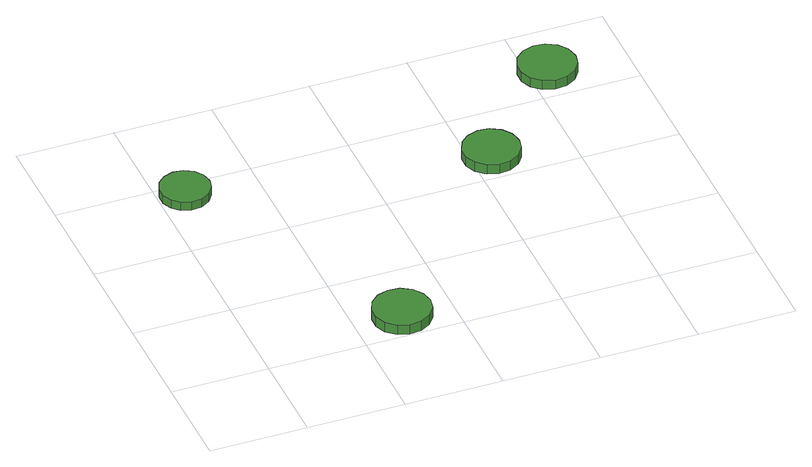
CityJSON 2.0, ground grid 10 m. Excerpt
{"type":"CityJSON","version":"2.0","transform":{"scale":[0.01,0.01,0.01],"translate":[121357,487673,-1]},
"CityObjects":{
"tree1":{"type":"SolitaryVegetationObject","attributes":{"function":"something"},"geometry":[{"type":"MultiSurface","lod":"1","boundaries":[[[0,1,2,3,4,5,6,7,8,9,10,11,12,13,14]],[[15,16,17,18,19,20,21,22,23,24,25,26,27,28,29]],[[0,29,28,1]],[[1,28,27,2]],[[2,27,26,3]],[[3,26,25,4]],[[4,25,24,5]],[[5,24,23,6]],[[6,23,22,7]],[[7,22,21,8]],[[8,21,20,9]],[[9,20,19,10]],[[10,19,18,11]],[[11,18,17,12]],[[12,17,16,13]],[[13,16,15,14]],[[14,15,29,0]]]}]},
"tree2":{"type":"SolitaryVegetationObject","attributes":{"function":"something"},"geometry":[{"type":"MultiSurface","lod":"1","boundaries":[[[30,31,32,33,34,35,36,37,38,39,40,41,42,43,44]],[[45,46,47,48,49,50,51,52,53,54,55,56,57,58,59]],[[30,59,58,31]],[[31,58,57,32]],[[32,57,56,33]],[[33,56,55,34]],[[34,55,54,35]],[[35,54,53,36]],[[36,53,52,37]],[[37,52,51,38]],[[38,51,50,39]],[[39,50,49,40]],[[40,49,48,41]],[[41,48,47,42]],[[42,47,46,43]],[[43,46,45,44]],[[44,45,59,30]]]}]},
"tree3":{"type":"SolitaryVegetationObject","attributes":{"function":"something"},"geometry":[{"type":"MultiSurface","lod":"1","boundaries":[[[60,61,62,63,64,65,66,67,68,69,70,71,72,73,74]],[[75,76,77,78,79,80,81,82,83,84,85,86,87,88,89]],[[60,89,88,61]],[[61,88,87,62]],[[62,87,86,63]],[[63,86,85,64]],[[64,85,84,65]],[[65,84,83,66]],[[66,83,82,67]],[[67,82,81,68]],[[68,81,80,69]],[[69,80,79,70]],[[70,79,78,71]],[[71,78,77,72]],[[72,77,76,73]],[[73,76,75,74]],[[74,75,89,60]]]}]},
"tree4":{"type":"SolitaryVegetationObject","attributes":{"function":"something"},"geometry":[{"type":"MultiSurface","lod":"1","boundaries":[[[90,91,92,93,94,95,96,97,98,99,100,101,102,103,104]],[[105,106,107,108,109,110,111,112,113,114,115,116,117,118,119]],[[90,119,118,91]],[[91,118,117,92]],[[92,117,116,93]],[[93,116,115,94]],[[94,115,114,95]],[[95,114,113,96]],[[96,113,112,97]],[[97,112,111,98]],[[98,111,110,99]],[[99,110,109,100]],[[100,109,108,101]],[[101,108,107,102]],[[102,107,106,103]],[[103,106,105,104]],[[104,105,119,90]]]}]}
},
"vertices":[
[519,2838,184],[497,2942,184],[435,3027,184],[344,3080,184],[239,3091,184],[139,3058,184],[60,2987,184],[18,2891,184],[18,2786,184],[60,2689,184],[139,2619,184],[239,2586,184],[344,2597,184],[435,2650,184],[497,2735,184],[497,2735,89],[435,2650,89],[344,2597,89],[239,2586,89],[139,2619,89],[60,2689,89],[18,2786,89],[18,2891,89],[60,2987,89],[139,3058,89],[239,3091,89],[344,3080,89],[435,3027,89],[497,2942,89],[519,2838,89],
[1776,304,190],[1750,424,190],[1678,523,190],[1572,585,190],[1450,597,190],[1334,560,190],[1242,478,190],[1193,366,190],[1193,243,190],[1242,131,190],[1334,49,190],[1450,11,190],[1572,24,190],[1678,85,190],[1750,184,190],[1750,184,78],[1678,85,78],[1572,24,78],[1450,11,78],[1334,49,78],[1242,131,78],[1193,243,78],[1193,366,78],[1242,478,78],[1334,560,78],[1450,597,78],[1572,585,78],[1678,523,78],[1750,424,78],[1776,304,78],
[3492,2340,189],[3467,2457,189],[3397,2554,189],[3293,2614,189],[3174,2627,189],[3060,2589,189],[2971,2509,189],[2922,2400,189],[2922,2280,189],[2971,2171,189],[3060,2090,189],[3174,2053,189],[3293,2066,189],[3397,2126,189],[3467,2223,189],[3467,2223,78],[3397,2126,78],[3293,2066,78],[3174,2053,78],[3060,2090,78],[2971,2171,78],[2922,2280,78],[2922,2400,78],[2971,2509,78],[3060,2589,78],[3174,2627,78],[3293,2614,78],[3397,2554,78],[3467,2457,78],[3492,2340,78],
[4485,3390,183],[4460,3510,183],[4388,3608,183],[4282,3669,183],[4161,3682,183],[4045,3644,183],[3954,3563,183],[3905,3451,183],[3905,3329,183],[3954,3218,183],[4045,3136,183],[4161,3098,183],[4282,3111,183],[4388,3172,183],[4460,3271,183],[4460,3271,77],[4388,3172,77],[4282,3111,77],[4161,3098,77],[4045,3136,77],[3954,3218,77],[3905,3329,77],[3905,3451,77],[3954,3563,77],[4045,3644,77],[4161,3682,77],[4282,3669,77],[4388,3608,77],[4460,3510,77],[4485,3390,77]
]}
